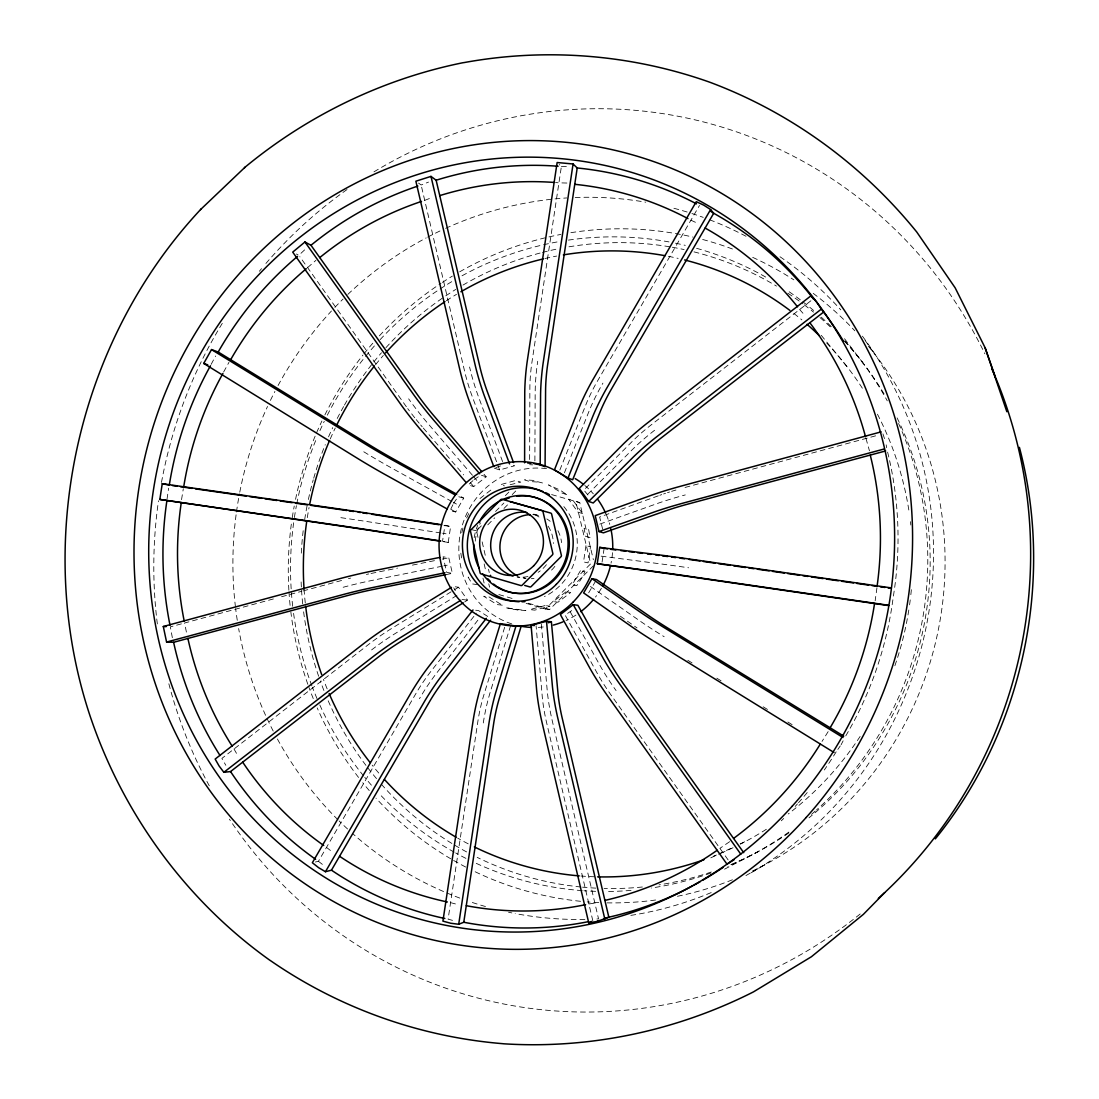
<?xml version="1.0" encoding="UTF-8"?>
<svg xmlns="http://www.w3.org/2000/svg" width="1099" height="1099" viewBox="0 0 1099 1099"><rect width="100%" height="100%" fill="white"/><g stroke="black" fill="none" stroke-linecap="round" stroke-linejoin="round"><path stroke-width="0.75" stroke-dasharray="5 3.75" d="M529.636 459.547L529.869 387.095A56.076 15.578 -83.2 0 1 531.696 363.879L561.383 166.526L559.267 164.52M534.883 460.852L535.172 393.181A64.237 17.611 -83.2 0 1 537.713 361.255M448.227 542.411L450.631 526.531L444.958 525.24L442.54 541.271L448.227 542.411L441.523 541.381M876.961 587.773L875.161 600.7M167.021 499.18L168.614 488.217M181.541 499.674L183.313 488.725M604.107 548.497L601.675 564.721M461.841 532.781L462.913 528.042M510.623 625.578L490.154 692.439A64.443 17.735 -80.3 0 0 483.189 723.582M504.661 627.282L483.217 697.068A56.255 15.688 -80.3 0 0 478.134 719.708L448.09 919.176L455.851 921.264M559.831 470.097L586.605 402.935A56.557 15.125 -59.8 0 1 596.743 382.315L699.486 205.458M564.405 472.79L588.94 411.466A64.786 17.089 -59.8 0 1 602.911 383.139M452.898 504.757L450.082 510.582L455.714 511.997L463.723 498.135L457.816 494.838M466.649 517.931L468.765 513.576M211.145 364.346L215.624 355.994M223.605 372.039L228.963 362.327M595.699 581L588.185 593.639M828.151 731.632L822.038 741.413M841.133 744.71L843.125 740.836M315.386 862.014L318.435 861.286L416.631 692.301A55.788 14.685 -57.1 0 1 429.682 672.959L476.348 613.215M453.612 503.301L458.173 496.597L463.723 498.135M837.836 749.449L840.309 745.891M477.859 620.179L437.388 672.121A63.907 16.581 -57.1 0 0 419.447 698.717M505.361 495.649L508.974 491.995M477.996 537.411L476.458 530.776L482.42 524.745M495.539 511.475L503.878 503.026M512.23 494.577L515.802 490.951M487.764 524.869L494.715 517.835M503.988 508.452L508.631 503.754M587.8 494.179L631.719 450.247A65.267 13.847 -36.6 0 1 654.963 429.984M526.133 603.337L545.365 609.011L590.671 563.828L575.78 501.323L579.764 502.641L593.378 559.776M545.365 609.011L549.582 609.505L593.336 565.875M304.615 249.885L298.832 255.298L296.387 254.02M307.583 267.62L315.921 260.353M472.955 480.634L468.243 484.947L473.724 486.582L486.184 476.787L483.986 474.246M479.975 498.548L492.531 488.725M729.667 841.683L719.9 848.346M810.897 300.769L649.976 425.821A56.983 12.309 -36.6 0 0 633.065 440.603L583.83 490.044L588.872 496.157M474.136 479.562L480.812 475.07L486.184 476.787M571.727 610.591L565.106 615.055L598.076 674.786A57.121 10.702 53.2 0 0 610 693.551L728.184 860.009M464.671 601.95L467.583 600.15L458.53 587.223L452.912 586.468M456.909 595.411L396.684 632.612A63.426 13.023 -34.5 0 0 370.445 650.8M458.53 587.223L389.637 629.7A55.376 11.567 -34.4 0 0 370.555 642.929L221.888 758.42L225.817 765.289M745.933 875.573L765.083 864.625M724.571 869.158L758.104 851.67M710.806 857.852L716.974 854.926M718.526 854.198L732.415 847.604M740.135 843.95L746.317 841.023M418.513 183.093L421.137 184.989L428.514 182.104M424.722 200.348L432.113 197.477M495.841 467.624L501.762 465.495M658.274 495.841L599.642 517.025L603.145 531.229M494.371 468.16L499.633 469.946L514.703 465.742L510.856 464.369M510.115 484.728L520.775 482.131L515.706 480.455L500.54 484.659L504.427 485.895M599.779 524.113L656.556 503.782A65.624 8.325 -13.8 0 1 685.281 494.921M659.867 495.264L661.735 494.605M181.431 623.861L170.345 626.856L172.351 637.736M273.376 598.955L184.605 622.996L187.05 635.414M281.591 596.73L301.318 591.386M302.967 590.946L344.056 579.819M685.02 487.461L876.768 435.534M445.754 574.681L452.376 573.321L448.79 557.77L443.117 556.753L446.716 572.442L452.376 573.321M442.183 566.205L373.784 580.066A63.096 7.652 -12.6 0 0 342.97 587.319M443.845 565.861L447.183 565.188M371.022 573.472L397.508 568.114M412.4 565.12L435.561 560.435M442.183 559.103L448.79 557.77M588.899 903.982L597.018 902.746M561.383 166.526L569.364 166.718M566.905 183.038L558.938 182.832A333.176 319.328 -74.7 0 0 555.531 182.544M529.622 464.685L532.713 464.863M537.26 482.021L529.567 481.527L524.58 479.837L532.328 480.332L544.967 483.615M512.931 609.382L525.885 610.604L505.348 607.665L518.041 609.931M475.716 610.233L478.45 610.522L490.278 618.091M462.033 599.505L467.583 600.15M601.139 556.149L659.221 563.705A65.775 1.374 8.4 0 1 688.592 567.771M477.625 584.682L472.185 583.899L468.133 577.112L472.227 577.731M440.946 532.988L371.792 522.286A62.945 1.25 8.6 0 0 340.635 517.629M442.636 533.249L446.015 533.771M443.927 525.487L450.631 526.531M471.746 529.704L476.458 530.776M450.59 902.65L458.338 904.711M551.616 494.577L579.764 502.641M533.647 514.085L539.43 515.719A32.105 30.854 -77.4 0 0 532.795 514.634M498.864 594.545L513.59 598.886M528.317 603.227L549.582 609.505M690.914 220.198L698.291 223.633M451.277 509.538L455.714 511.997M451.95 501.556L390.859 467.597A63.014 5.316 29.8 0 1 363.59 451.662M453.434 502.394L456.415 504.043M687.795 660.279L693.593 663.865M716.795 678.179L722.606 681.751M763.201 706.808L769.012 710.38M787.859 722.016L793.657 725.587M590.438 586.468L639.151 620.427A65.706 5.811 30.6 0 0 664.167 636.706M620.262 616.154L637.008 627.9M326.499 847.398L332.763 852.288M318.435 861.286L324.672 866.177M799.646 309.506L805.182 315.784M423.321 428.074L463.641 474.878M470.358 482.681L473.724 486.582M472.446 475.276L428.28 423.912A63.289 11.182 51.4 0 1 408.649 398.855M473.545 476.554L476.856 480.414M420.656 424.97L422.208 426.783M821.255 335.332L848.03 367.945M844.513 338.712L863.127 363.206M406.369 406.754L299.807 256.671M865.078 340.402L874.804 354.249M453.736 587.828L455.357 590.561M234.005 748.996L237.947 755.878M570.216 611.786L599.642 664.854A65.418 12.007 53.2 0 0 616.072 690.584M499.633 469.946L471.677 394.994A55.623 13.738 73.7 0 1 464.946 372.685L421.137 184.989M502.586 461.607L478.821 397.701A63.715 15.496 73.7 0 1 469.575 367.011M882.923 433.858L885.629 442.032M865.985 438.446L869.46 450.851M592.814 920.742L546.079 720.381A56.722 14.328 76.3 0 1 542.37 697.892L536.078 625.716M482.145 541.876L485.882 558.004M488.506 569.282L489.247 572.51M484.151 563.938L486.074 572.236M488.767 583.844L489.536 587.154M482.969 578.143L484.123 583.157M886.165 444.861L886.687 447.691M460.838 553.182L461.58 557.935M541.312 624.026L547.178 690.062A64.978 16.169 76.2 0 0 552.302 720.971L598.543 918.86A361.653 349.743 -77.4 0 1 595.218 919.039M534.609 514.648A32.599 31.294 -77.4 0 1 541.628 518.92M548.099 526.119A32.599 31.294 -77.4 0 1 553.388 543.456M546.409 564.707A32.599 31.294 -77.4 0 1 538.153 572.304M527.96 576.522A32.599 31.294 -77.4 0 1 517.052 576.893L525.94 578.376A32.105 30.854 -77.4 0 1 521.998 577.511M475.276 541.148A48.974 47.01 -77.4 0 1 480.428 522.863M474.205 537.672A49.084 47.12 -77.4 0 1 477.667 525.418M887.621 452.129A351.584 338.78 -76.5 0 1 894.49 588.817L891.962 606.085A351.625 338.863 -77.8 0 1 845.117 736.976M836.174 751.826A351.46 338.519 -79 0 1 824.305 769.987M807.216 792.544A351.46 338.519 -79 0 1 798.533 802.71M797.421 803.946A351.46 338.519 -79 0 1 795.181 806.432M783.656 818.467A351.46 338.519 -79 0 1 781.293 820.802M348.438 578.651A55.115 6.882 -12.6 0 1 350.636 578.088M366.42 574.42A55.115 6.882 -12.6 0 1 368.687 573.939M419.172 423.197A55.266 9.96 51.4 0 1 416.219 419.598M414.749 417.785A55.266 9.96 51.4 0 1 407.715 408.581M694.005 251.877A323.381 314.19 -77.4 0 1 776.485 286.083M787.846 293.213A323.381 314.19 -77.4 0 1 802.943 303.832M804.289 304.849A323.381 314.19 -77.4 0 1 813.548 312.143M820.019 317.584A323.381 314.19 -77.4 0 1 832.506 328.999M844.389 341.088A323.381 314.19 -77.4 0 1 884.352 394.39M897.086 417.895A323.381 314.19 -77.4 0 1 809.001 817.807M788.89 832.891A323.381 314.19 -77.4 0 1 730.354 864.803M711.314 871.988A323.381 314.19 -77.4 0 1 658.988 884.874M642.365 887.003A323.381 314.19 -77.4 0 1 604.079 888.459M595.795 888.129A323.381 314.19 -77.4 0 1 582.58 887.168M580.931 887.003A323.381 314.19 -77.4 0 1 477.186 857.371M466.608 851.931A323.381 314.19 -77.4 0 1 453.324 844.348M451.868 843.455A323.381 314.19 -77.4 0 1 380.9 783.711M376.504 778.6A323.381 314.19 -77.4 0 1 366.984 766.731M365.953 765.371A323.381 314.19 -77.4 0 1 327.79 699.857M323.903 690.488A323.381 314.19 -77.4 0 1 320.317 681.023M318.641 676.242A323.381 314.19 -77.4 0 1 303.448 610.495M302.678 603.777A323.381 314.19 -77.4 0 1 301.456 588.638M301.36 586.948A323.381 314.19 -77.4 0 1 301.126 581.866M301.305 553.14A323.381 314.19 -77.4 0 1 303.53 527.85M304.698 519.484A323.381 314.19 -77.4 0 1 307.006 506.158M308.366 499.523A323.381 314.19 -77.4 0 1 313.242 479.823M313.71 478.202A323.381 314.19 -77.4 0 1 325.277 444.628M328.546 436.853A323.381 314.19 -77.4 0 1 332.736 427.607M337.214 418.485A323.381 314.19 -77.4 0 1 343.616 406.575M344.44 405.105A323.381 314.19 -77.4 0 1 372.822 363.165M373.88 361.846A323.381 314.19 -77.4 0 1 381.463 352.752M385.941 347.682A323.381 314.19 -77.4 0 1 444.394 296.771M445.796 295.837A323.381 314.19 -77.4 0 1 455.728 289.435M462.954 285.094A323.381 314.19 -77.4 0 1 540.818 252.839M542.453 252.413A323.381 314.19 -77.4 0 1 557.317 248.965M568.98 246.808A323.381 314.19 -77.4 0 1 670.665 246.959M672.354 247.248A323.381 314.19 -77.4 0 1 684.128 249.569M702.673 239.5A337.503 327.928 -77.4 0 1 734.256 249.679M752.691 257.372A337.503 327.928 -77.4 0 1 793.849 279.847M813.191 293.351A337.503 327.928 -77.4 0 1 854.816 330.785M868.389 346.212A337.503 327.928 -77.4 0 1 751.29 871.562M732.456 879.777A337.503 327.928 -77.4 0 1 677.231 896.331M655.608 900.012A337.503 327.928 -77.4 0 1 607.143 902.856M598.818 902.609A337.503 327.928 -77.4 0 1 587.196 901.894M580.574 901.29A337.503 327.928 -77.4 0 1 473.284 870.861M465.688 867.042A337.503 327.928 -77.4 0 1 452.252 859.665M450.782 858.8A337.503 327.928 -77.4 0 1 375.982 798.149M369.25 790.566A337.503 327.928 -77.4 0 1 362.766 782.763M358.562 777.46A337.503 327.928 -77.4 0 1 317.199 707.907M313.242 698.552A337.503 327.928 -77.4 0 1 308.998 687.507M307.857 684.334A337.503 327.928 -77.4 0 1 290.864 612.074M290.095 605.357A337.503 327.928 -77.4 0 1 288.982 591.894M288.872 590.204A337.503 327.928 -77.4 0 1 291.757 521.022M292.252 517.684A337.503 327.928 -77.4 0 1 294.244 506.021M295.549 499.372A337.503 327.928 -77.4 0 1 321.911 420.999M324.878 414.914A337.503 327.928 -77.4 0 1 362.917 355.114M363.975 353.796A337.503 327.928 -77.4 0 1 373.756 342.119M379.402 335.841A337.503 327.928 -77.4 0 1 440.974 283.336M442.375 282.402A337.503 327.928 -77.4 0 1 452.376 276.096M459.657 271.824A337.503 327.928 -77.4 0 1 560.861 234.43M570.876 232.686A337.503 327.928 -77.4 0 1 692.988 237.082M696.574 248.305A327.763 318.161 -77.4 0 1 767.693 278.198M789.206 291.798A327.763 318.161 -77.4 0 1 801.583 300.796M802.929 301.84A327.763 318.161 -77.4 0 1 814.867 311.553M821.296 317.199A327.763 318.161 -77.4 0 1 831.27 326.623M844.966 340.992A327.763 318.161 -77.4 0 1 887.278 400.86M898.57 423.486A327.763 318.161 -77.4 0 1 816.516 809.963M815.252 811.076A327.763 318.161 -77.4 0 1 808.85 816.598M788.89 832.067A327.763 318.161 -77.4 0 1 727.868 866.342M710.806 873.032A327.763 318.161 -77.4 0 1 651.254 888.033M631.046 890.396A327.763 318.161 -77.4 0 1 605.741 891.481M595.644 891.33A327.763 318.161 -77.4 0 1 583.912 890.753M582.236 890.63A327.763 318.161 -77.4 0 1 474.809 862.688M465.894 858.36A327.763 318.161 -77.4 0 1 455.659 852.961M454.217 852.165A327.763 318.161 -77.4 0 1 379.498 794M371.421 785.167A327.763 318.161 -77.4 0 1 364.772 777.35M363.687 776.018A327.763 318.161 -77.4 0 1 319.782 704.899M317.034 698.634A327.763 318.161 -77.4 0 1 312.542 687.521M311.924 685.927A327.763 318.161 -77.4 0 1 293.543 613.063M292.691 606.277A327.763 318.161 -77.4 0 1 293.9 520.871M294.395 517.492A327.763 318.161 -77.4 0 1 296.414 505.677M296.744 503.988A327.763 318.161 -77.4 0 1 316.539 438.501M319.933 430.643A327.763 318.161 -77.4 0 1 324.274 421.315M327.323 415.175A327.763 318.161 -77.4 0 1 364.428 357.779M365.514 356.447A327.763 318.161 -77.4 0 1 375.501 344.701M380.117 339.646A327.763 318.161 -77.4 0 1 438.638 289.916M440.067 288.982A327.763 318.161 -77.4 0 1 453.118 280.849M462.033 275.78A327.763 318.161 -77.4 0 1 558.539 241.698M568.417 240.104A327.763 318.161 -77.4 0 1 668.975 241.917M675.528 243.195A327.763 318.161 -77.4 0 1 685.281 245.365M546.835 518.948A32.105 30.854 -77.4 0 1 550.159 521.297M557.935 530.748A32.105 30.854 -77.4 0 1 561.575 542.645M554.871 566.383A32.105 30.854 -77.4 0 1 549.005 572.263M534.018 578.472A32.105 30.854 -77.4 0 1 531.325 578.678M793.904 313.476A313.462 304.244 -77.4 0 1 801.858 319.878M826.778 343.163A313.462 304.244 -77.4 0 1 864.185 391.065M877.442 414.199A313.462 304.244 -77.4 0 1 909.313 513.26M910.439 521.668A313.462 304.244 -77.4 0 1 910.824 525.034M911.346 589.71A313.462 304.244 -77.4 0 1 910.453 598.199M910.233 599.903A313.462 304.244 -77.4 0 1 909.326 606.662M908.804 610.027A313.462 304.244 -77.4 0 1 894.105 667.931M860.119 736.44A313.462 304.244 -77.4 0 1 788.217 813.974M766.374 829.264A313.462 304.244 -77.4 0 1 740.465 844.073M733.047 847.727A313.462 304.244 -77.4 0 1 717.949 854.404M716.424 855.022A313.462 304.244 -77.4 0 1 713.361 856.245M594.257 876.768A313.462 304.244 -77.4 0 1 580.918 876.027M468.215 843.84A313.462 304.244 -77.4 0 1 457.637 838.084M378.757 773.037A313.462 304.244 -77.4 0 1 372.19 765.165M327.159 688.881A313.462 304.244 -77.4 0 1 323.408 679.333M305.275 602.966A313.462 304.244 -77.4 0 1 304.189 591.056M307.294 517.629A313.462 304.244 -77.4 0 1 309.053 507.504M330.263 438.927A313.462 304.244 -77.4 0 1 335.264 428.019M375.57 364.621A313.462 304.244 -77.4 0 1 383.317 355.472M446.373 300.714A313.462 304.244 -77.4 0 1 456.483 294.353M544.898 258.54A313.462 304.244 -77.4 0 1 556.63 256.067M668.412 256.328A313.462 304.244 -77.4 0 1 678.152 258.402M663.604 493.959A57.313 7.487 -13.9 0 1 665.527 493.3M667.519 492.654A57.313 7.487 -13.9 0 1 669.552 491.995M671.626 491.335A57.313 7.487 -13.9 0 1 675.926 490.03M584.833 485.483A79.856 76.806 -77.4 0 1 593.323 493.836M606.305 514.607A79.856 76.806 -77.4 0 1 609.753 524.429M612.514 552.687A79.856 76.806 -77.4 0 1 611.044 563.128M601.373 588.336A79.856 76.806 -77.4 0 1 595.493 597.032M575.917 615.083A79.856 76.806 -77.4 0 1 566.054 620.523M543.263 626.966A79.856 76.806 -77.4 0 1 536.546 627.447M511.749 623.889A79.856 76.806 -77.4 0 1 460.879 530.79A79.856 76.806 -77.4 0 1 546.876 468.696M563.828 506.598A57.162 54.868 -77.4 0 1 544.458 596.551M373.976 171.842A452.348 437.718 -77.4 0 1 984.869 353.782M860.187 913.97A452.348 437.718 -77.4 0 1 229.416 819.167M209.277 785.799A452.348 437.718 -77.4 0 1 168.408 682.081M157.336 623.93A452.348 437.718 -77.4 0 1 158.49 500.759M161.484 482.42A452.348 437.718 -77.4 0 1 223.001 322.186M259.364 271.261A452.348 437.718 -77.4 0 1 261.521 268.651M265.903 263.472A452.348 437.718 -77.4 0 1 347.064 189.509M673.921 208.288A361.653 349.743 -77.4 0 1 690.296 213.014M691.917 213.522A361.653 349.743 -77.4 0 1 703.236 217.382M709.624 219.773A361.653 349.743 -77.4 0 1 747.086 236.835M780.002 256.754A361.653 349.743 -77.4 0 1 840.776 309.836M862.399 336.157A361.653 349.743 -77.4 0 1 747.952 874.598M711.204 892.58A361.653 349.743 -77.4 0 1 628.71 915.701M584.902 919.396A361.653 349.743 -77.4 0 1 515.184 913.557M511.859 912.912A361.653 349.743 -77.4 0 1 508.535 912.225M485.47 906.524A361.653 349.743 -77.4 0 1 469.328 901.496M459.808 898.089A361.653 349.743 -77.4 0 1 352.518 833.482M347.572 829.003A361.653 349.743 -77.4 0 1 339.096 820.912M337.915 819.744A361.653 349.743 -77.4 0 1 277.099 738.432M273.198 731.055A361.653 349.743 -77.4 0 1 238.648 628.573M237.274 620.317A361.653 349.743 -77.4 0 1 235.653 608.722M235.461 607.06A361.653 349.743 -77.4 0 1 236.244 513.645M236.477 511.983A361.653 349.743 -77.4 0 1 239.458 493.849M239.774 492.201A361.653 349.743 -77.4 0 1 267.538 406.465M270.409 400.421A361.653 349.743 -77.4 0 1 274.915 391.436M278.061 385.529A361.653 349.743 -77.4 0 1 331.445 311.003M334.879 307.363A361.653 349.743 -77.4 0 1 343.067 299.024M347.861 294.381A361.653 349.743 -77.4 0 1 426.192 237.92M427.662 237.137A361.653 349.743 -77.4 0 1 441.111 230.433M445.658 228.331A361.653 349.743 -77.4 0 1 566.796 197.944M575.175 197.518A361.653 349.743 -77.4 0 1 645.759 202.189M585.959 545.654L583.528 561.919L588.047 562.894L590.465 546.766L585.959 545.654M580.423 570.711L572.153 584.847L576.769 585.63L581.247 578.885L584.984 571.617L580.423 570.711M566.04 591.77L553.237 601.579L558.017 602.211L570.724 592.485L566.04 591.77M545.09 605.576L529.759 609.574L534.732 610.137L549.94 606.167L545.09 605.576M502.257 605.178L497.023 604.574L483.725 596.249L489.069 596.922L502.257 605.178M590.081 537.562L585.561 536.353L584.119 528.262L588.638 529.539L590.081 537.562M582.552 513.563L577.978 512.148L568.595 499.152L573.238 500.691L582.552 513.563M566.672 494.619L561.974 493.039L548.483 484.893L560.174 490.099L566.672 494.619"/><path stroke-width="1.5" d="M524.608 462.83L524.745 392.247A72.273 20.084 -83.2 0 1 527.108 362.107L557.138 162.515L573.074 163.985L577.209 167.982A350.402 336.404 -74.5 0 1 696.505 203.865M577.209 167.982L547.481 365.761A56.186 15.207 -83.2 0 0 545.599 389.032L545.077 466.732L540.186 464.904L540.584 394.198A72.424 19.603 -83.2 0 1 543.002 364.003L573.074 163.985M439.847 541.12L367.176 529.952A55.019 0.879 8.6 0 0 344.495 526.558L159.836 499.441L162.254 483.697L341.734 509.345A70.899 1.676 8.7 0 1 371.174 513.755L441.578 524.718M891.097 587.869L685.13 558.429A74.073 1.841 8.4 0 0 657.394 554.665L599.683 547.384L597.238 563.746L665.252 573.252A57.478 0.962 8.5 0 1 686.655 576.261L888.789 605.618M458.709 924.259L489.151 722.07A72.658 19.741 -80.4 0 1 495.704 692.604L515.967 626.045L521.077 626.471L498.905 699.665A56.379 15.304 -80.4 0 0 493.849 722.359L463.778 922.267L458.709 924.259L450.727 923.242L442.911 921.141L473.312 719.392A72.507 20.222 -80.3 0 1 479.92 690.007L500.416 623.628L515.967 626.045M568.004 478.051L593.144 415.546A73.042 18.985 -59.8 0 1 606.387 388.758L710.6 209.552L703.703 205.128L696.271 201.68L592.388 380.584A72.891 19.494 -59.8 0 0 579.242 407.344L554.432 469.891L568.004 478.051L572.675 479.768L600.425 411.067A56.667 14.727 -59.8 0 1 610.646 390.42L713.704 213.275L710.6 209.552M447.101 508.933L384.884 474.425A70.954 6.264 29.8 0 1 359.126 459.368L203.727 363.439L211.516 349.578L218.193 352.01L372.314 446.647A55.087 4.437 29.8 0 0 392.164 458.242L456.332 494.014M843.757 736.138L668.206 628.34A57.423 4.849 30.6 0 1 649.935 616.512L596.455 579.544L591.963 578.706L583.624 592.924L631.884 626.842A73.976 6.841 30.7 0 0 655.444 642.269L833.99 752.472M472.996 609.959L428.555 666.763A71.902 18.93 -57.1 0 0 411.603 691.862L312.35 862.742L318.628 867.688L325.455 871.713L425.025 700.558A72.039 18.436 -57.1 0 1 441.977 675.377L486.308 618.339M325.455 871.713L331.458 870.174L429.956 700.928A55.898 14.301 -57.1 0 1 443.007 681.531L490.621 620.179M935.318 838.867C1022.867 730.876 1054.916 581.769 1019.405 447.362M201.158 208.989L200.513 209.607C75.749 343.245 32.173 544.967 90.805 718.155L91.121 719.007C124.105 815.224 186.542 900.727 269.406 959.935L270.78 960.842C339.124 1008.003 419.282 1036.714 502.037 1043.624L503.823 1043.803C589.957 1049.229 676.544 1030.793 753.488 991.875L811.405 956.748L863.347 914.382L884.599 892.704M588.707 501.46L633.656 456.703A73.564 15.331 -36.5 0 1 655.65 437.581L821.351 309.107L816.653 302.074L811.048 295.755L645.814 424.255A73.454 15.867 -36.6 0 0 623.916 443.433L579.255 488.409L588.707 501.46L593.213 502.985L642.764 453.791A57.079 11.883 -36.5 0 1 659.743 439.051L823.618 312.075L821.351 309.107M244.404 167.831L245.173 167.089C307.954 115.244 382.905 78.963 462.734 62.767L464.355 62.533C545.969 47.642 630.757 54.332 709.006 81.944L710.696 82.562C791.362 112.881 862.674 165.138 916.813 232.095L955.155 287.828L985.089 347.71L995.364 377.067M200.513 209.607L245.173 167.089M743.721 852.673L623.27 683.578A57.203 10.276 53.2 0 1 611.25 664.854L577.895 605.288L573.252 604.684L560.353 614.533L590.218 668.81A73.633 13.792 53.2 0 0 605.659 693.139L726.975 864.157L734.214 859.624M451.483 587.361L390.172 625.111A71.38 14.919 -34.4 0 0 365.39 642.283L215.157 759.066L219.099 765.989L223.866 772.309L374.484 655.567A71.49 14.411 -34.5 0 1 399.294 638.34L460.605 600.384M223.866 772.309L230.543 771.567L379.581 656.103A55.472 11.182 -34.5 0 1 398.69 642.846L463.215 602.843M481.802 471.691L433.198 414.982A55.335 9.561 51.4 0 1 418.898 396.739L310.976 245.269L304.945 241.986L292.719 252.111L401.355 405.201A71.229 12.845 51.4 0 0 419.9 428.857L466.031 482.379M604.107 918.599L608.832 917.198L561.823 716.507A56.832 13.93 76.2 0 1 558.045 693.977L551.382 621.759L546.519 621.292L531.092 625.29L536.71 690.9A73.111 18.477 76.3 0 0 541.491 720.079L588.707 922.748L596.908 921.511L608.832 917.198A351.103 337.791 -79.8 0 0 692.782 885.767M596.908 921.511L598.928 920.522M588.707 922.748L591.454 921.415M881.137 431.866L678.605 486.788A73.867 9.657 -13.9 0 0 651.515 495.209L595.205 515.637L599.01 531.586L655.485 511.557A73.935 9.08 -13.8 0 1 682.63 503.246L883.802 449.106M548.332 622.748L551.382 621.759M445.754 574.681L372.231 589.682A55.156 6.47 -12.6 0 0 349.784 594.957L173.615 642.297L166.581 642.063L163.298 626.512L341.047 578.321A71.023 8.874 -12.6 0 1 370.157 571.466L439.779 557.427M166.581 642.063L344.578 594.174A71.092 8.352 -12.6 0 1 373.715 587.319L445.04 572.785M885.684 450.933L686.641 504.427A57.368 7.047 -13.8 0 0 665.692 510.843L603.433 532.836L599.01 531.586M513.535 462.569L486.926 390.585A55.719 13.353 73.7 0 1 480.208 368.22L436.138 180.222L430.987 176.389L415.875 181.198L460.124 370.967A71.682 17.708 73.7 0 0 468.861 399.954L493.767 466.567M163.298 626.512L166.114 626.65M527.712 463.022L530.831 463.215M531.092 625.29L534.416 625.565M667.739 556.547L662.477 555.888M607.431 548.923L599.683 547.384M610.769 549.335L615.783 549.981M620.784 550.613L625.784 551.245M629.123 551.657L634.123 552.289M637.461 552.715L642.462 553.346M647.476 553.978L650.8 554.404M655.815 555.036L659.139 555.462M597.238 563.746L654.894 571.48A74.086 1.236 8.5 0 1 682.616 575.368L888.541 605.274M172.474 485.579L177.269 486.266M180.456 486.72L192.133 488.382M195.512 488.876L246.368 496.144M249.761 496.624L261.631 498.328M265.024 498.809L276.893 500.512M280.272 500.993L292.142 502.683M295.535 503.177L307.404 504.867M310.797 505.361L346.941 510.527M689.142 559.46L700.008 561.012M703.387 561.493L715.188 563.183M718.554 563.663L730.368 565.353M733.734 565.834L745.534 567.524M748.914 568.004L753.969 568.719M757.348 569.2L769.149 570.889M772.528 571.37L784.329 573.06M787.695 573.541L799.509 575.23M802.874 575.711L807.93 576.439M811.309 576.92L823.11 578.61M826.489 579.091L838.29 580.78M841.655 581.261L853.47 582.951M856.835 583.432L868.636 585.121M872.015 585.602L877.071 586.33A334.838 322.611 -76.5 0 0 870.243 455.082M880.244 586.784L884.997 587.457M888.157 587.91L891.33 588.363M159.836 499.441L339.275 525.501A70.899 1.126 8.6 0 1 368.728 529.91L440.85 541.01M371.97 514.277L438.913 524.704M162.254 483.697L169.287 485.126A348.754 333.354 -77.1 0 1 210.458 365.775M533.949 463.627L540.186 464.904M524.69 585.424L529.512 586.839A1.635 1.58 -81 0 0 531.394 586.344L560.751 556.932A1.649 1.594 -77.6 0 0 561.301 555.009L551.698 514.387A1.649 1.58 -73.9 0 0 550.365 512.972L511.639 502.078A1.635 1.566 -74.2 0 0 510.444 502.078M203.727 363.439L207.766 364.841M455.192 494.935L393.002 460.289A70.995 5.729 29.8 0 1 367.217 445.219L211.516 349.578M843.002 737.498L664.112 627.598A74.018 6.264 30.6 0 1 640.47 612.28L591.963 578.706M710.971 211.516L713.704 213.275A350.924 337.434 -74.8 0 1 813.397 298.832L811.048 295.755M479.7 473.779L432.539 418.801A71.325 12.323 51.4 0 1 413.966 395.104L304.945 241.986M740.795 854.157L619.012 683.097A73.729 13.243 53.2 0 1 603.461 658.796L573.252 604.684M509.565 463.915L484.219 395.516A71.82 17.213 73.7 0 1 475.496 366.462L430.987 176.389M985.089 347.71L1006.849 411.727M604.848 919.176L557.344 716.163A73.248 17.955 76.2 0 1 552.481 686.944L546.519 621.292M513.054 576.013A32.599 31.294 -77.4 0 1 491.432 538.112A32.599 31.294 -77.4 0 1 526.751 512.436M529.182 496.253A48.974 47.01 -77.4 0 1 566.425 560.737A48.974 47.01 -77.4 0 1 497.421 586.729M496.116 585.891A48.974 47.01 -77.4 0 1 493.616 584.091M490.099 581.069A48.974 47.01 -77.4 0 1 487.915 578.857M504.991 499.523A48.974 47.01 -77.4 0 1 509.359 497.916M516.901 496.253A48.974 47.01 -77.4 0 1 527.657 496.075M478.999 522.52A49.084 47.12 -77.4 0 1 548.882 504.496A49.084 47.12 -77.4 0 1 554.061 578.637A49.084 47.12 -77.4 0 1 482.571 573.788M479.301 568.444A49.084 47.12 -77.4 0 1 473.655 544.019M490.731 575.491A1.635 1.566 -80.4 0 1 490.36 575.327M310.976 245.269A349.317 334.371 -75.3 0 1 417.881 186.061M436.138 180.222A349.839 335.319 -74.7 0 1 558.086 166.251M823.618 312.075A351.35 338.272 -75.5 0 1 843.592 341.349M723.073 867.427A351.103 337.791 -79.8 0 1 703.044 880.024M700.132 881.7A351.103 337.791 -79.8 0 1 694.252 884.97M587.8 921.773A350.608 336.802 -80.2 0 1 463.778 922.267M444.834 918.503A350.045 335.717 -80.2 0 1 331.458 870.174M315.633 859.322A349.496 334.7 -79.8 0 1 230.543 771.567M717.18 850.269A334.384 321.664 -79.8 0 1 604.903 900.411M585.602 904.669A333.904 320.729 -80.2 0 1 466.278 905.7M220.047 755.535A349.056 333.904 -79 0 1 173.615 642.297M170.015 625.249A348.795 333.437 -78.1 0 1 166.883 500.746M218.193 352.01A348.933 333.684 -76.1 0 1 297.527 256.397M809.826 322.749A334.618 322.131 -75.5 0 1 865.545 436.811M705.118 228.043A334.22 321.334 -74.8 0 1 797.517 306.813M574.75 184.316A333.711 320.345 -74.5 0 1 687.974 218.619M439.751 195.608A333.176 319.328 -74.7 0 1 553.814 182.42M319.754 257.592A332.681 318.422 -75.3 0 1 421.494 201.419M230.68 359.675A332.324 317.762 -76.1 0 1 306.278 268.705M183.657 487.173A332.145 317.446 -77.1 0 1 222.905 373.468M184.261 621.333A332.186 317.515 -78.1 0 1 181.239 502.834M232.177 746.152A332.434 317.968 -79 0 1 187.902 638.464M323.71 845.461A332.86 318.737 -79.8 0 1 242.687 762.143M447.362 901.977A333.368 319.699 -80.2 0 1 339.55 856.272M820.321 744.05A334.714 322.364 -78.9 0 1 733.569 838.413M874.543 603.543A334.879 322.694 -77.8 0 1 830.13 727.772M349.125 510.843A55.005 1.305 8.7 0 1 353.59 511.502M358.137 512.175A55.005 1.305 8.7 0 1 360.431 512.519M362.725 512.862A55.005 1.305 8.7 0 1 367.313 513.563M516.997 575.546A32.105 30.854 -77.4 0 1 500.663 540.172A32.105 30.854 -77.4 0 1 530.103 514.634M684.595 259.955A313.462 304.244 -77.4 0 1 789.865 310.385M807.037 324.301A313.462 304.244 -77.4 0 1 819.566 335.882M703.951 859.748A313.462 304.244 -77.4 0 1 597.595 876.865M579.242 875.889A313.462 304.244 -77.4 0 1 474.342 846.917M456.154 837.232A313.462 304.244 -77.4 0 1 384.416 779.425M370.061 762.486A313.462 304.244 -77.4 0 1 329.151 693.606M321.65 674.511A313.462 304.244 -77.4 0 1 305.659 606.36M304.066 589.339A313.462 304.244 -77.4 0 1 306.786 521.008M309.712 504.139A313.462 304.244 -77.4 0 1 329.576 440.493M336.761 424.942A313.462 304.244 -77.4 0 1 374.484 365.953M385.598 352.916A313.462 304.244 -77.4 0 1 444.958 301.662M460.907 291.757A313.462 304.244 -77.4 0 1 543.222 258.924M563.375 254.886A313.462 304.244 -77.4 0 1 665.142 255.724M671.626 557.056A57.464 1.429 8.4 0 1 675.748 557.605M680.061 558.182A57.464 1.429 8.4 0 1 684.54 558.8M575.203 478.614A79.856 76.806 -77.4 0 1 583.528 484.412M597.595 499.193A79.856 76.806 -77.4 0 1 605.7 513.233M610.838 528.784A79.856 76.806 -77.4 0 1 612.734 548.167M610.385 566.081A79.856 76.806 -77.4 0 1 602.843 585.726M593.625 599.353A79.856 76.806 -77.4 0 1 580.753 611.676M562.922 621.883A79.856 76.806 -77.4 0 1 553.237 625.097M531.504 627.419A79.856 76.806 -77.4 0 1 519.854 626.018M519.126 601.744A57.162 54.868 -77.4 0 1 468.641 533.221A57.162 54.868 -77.4 0 1 542.879 491.473M545.516 492.613A57.162 54.868 -77.4 0 1 549.363 494.591M524.896 601.675A57.162 54.868 -77.4 0 1 522.011 601.785M992.012 369.237A452.348 437.718 -77.4 0 1 878.321 898.46M500.512 499.894L471.1 529.677A1.649 1.58 -77.2 0 0 470.564 531.614L480.029 572.552A1.662 1.58 -80.3 0 0 481.362 573.994L520.5 585.451A1.662 1.607 -81 0 0 522.41 584.956L552.206 555.077A1.676 1.607 -77.6 0 0 552.77 553.127L543.03 511.873A1.662 1.607 -74 0 0 541.67 510.431L502.394 499.372A1.662 1.58 -74.2 0 0 500.512 499.894M533.647 565.82A33.19 31.816 -77.4 0 0 520.431 510.362A33.19 31.816 -77.4 0 0 480.593 550.846A33.19 31.816 -77.4 0 0 533.647 565.82M792.063 806.364A388.194 372.176 -77.4 0 0 608.915 166.334A388.194 372.176 -77.4 0 0 164.012 661.103A388.194 372.176 -77.4 0 0 792.063 806.364M806.13 817.519A405.16 388.483 -77.4 0 0 613.53 149.986A405.16 388.483 -77.4 0 0 150.22 667.395A405.16 388.483 -77.4 0 0 806.13 817.519M573.431 601.73A82.356 79.018 -77.4 0 0 539.76 464.341A82.356 79.018 -77.4 0 0 441.468 565.408A82.356 79.018 -77.4 0 0 573.431 601.73M556.286 584.366A57.601 55.266 -77.4 0 0 533.029 488.19A57.601 55.266 -77.4 0 0 464.066 558.649A57.601 55.266 -77.4 0 0 556.286 584.366"/></g></svg>
